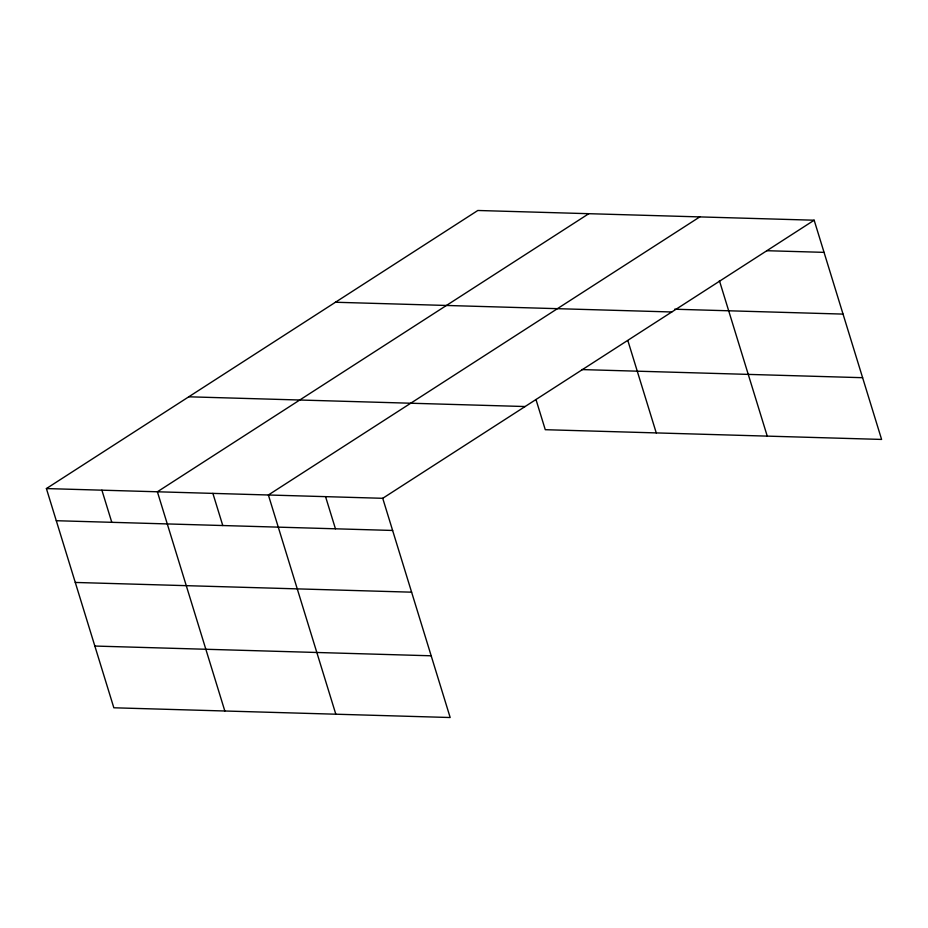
<?xml version="1.0" encoding="UTF-8"?>
<svg xmlns="http://www.w3.org/2000/svg" width="928" height="928" viewBox="0 0 928 928"><rect width="100%" height="100%" fill="white"/><g stroke="black" fill="none" stroke-linecap="round" stroke-linejoin="round"><path stroke-width="1.39" d="M46.4 488.569L382.73 498.301L450.173 717.518L113.842 707.786L46.4 488.569L477.827 210.482L814.158 220.214L881.6 439.431L545.27 429.699L535.978 399.516M588.816 213.684L157.389 491.782L224.831 710.999M699.805 216.897L268.378 494.984L335.82 714.212M382.73 498.301L814.158 220.214M766.876 250.711L824.052 252.358M674.61 309.221L843.042 314.093M335.449 302.25L671.791 311.982M581.775 369.576L862.611 377.696M188.767 396.801L525.109 406.534M56.295 520.712L392.625 530.456M75.284 582.448L411.614 592.18M94.853 646.05L431.184 655.794M719.397 280.604L767.247 436.125M627.908 340.762L656.258 432.912M325.554 496.642L335.449 528.798M212.883 493.383L222.778 525.538M101.894 490.17L111.789 522.325"/></g></svg>
